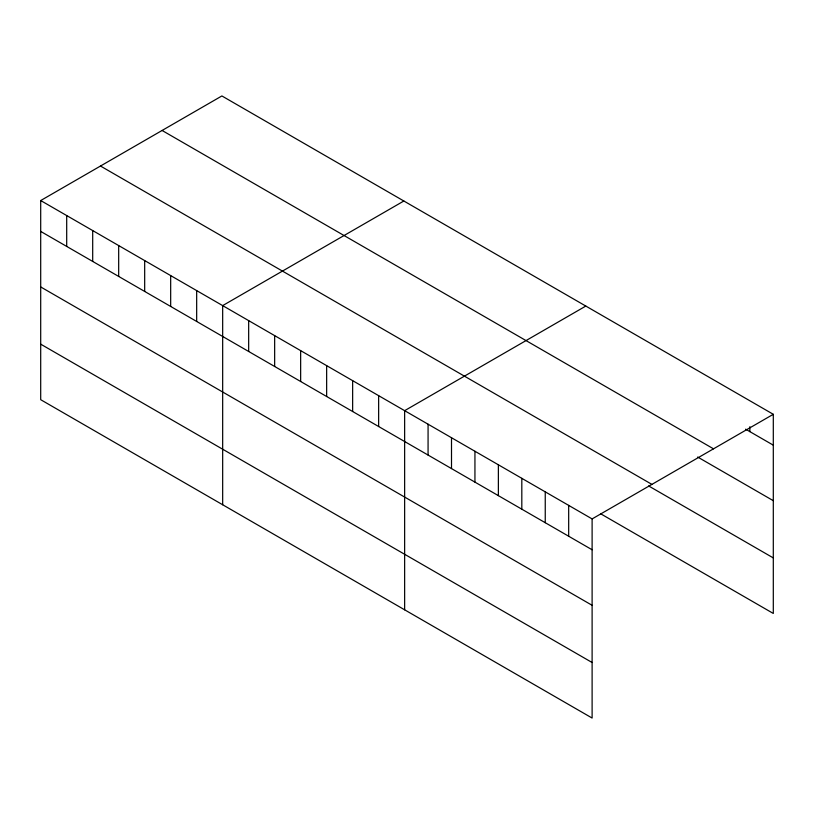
<?xml version="1.0" encoding="UTF-8"?>
<svg xmlns="http://www.w3.org/2000/svg" width="814" height="814" viewBox="0 0 814 814"><rect width="100%" height="100%" fill="white"/><g stroke="black" fill="none" stroke-linecap="round" stroke-linejoin="round"><path stroke-width="1.22" d="M40.7 200.549L592.114 518.915L592.114 718.05L40.7 399.694L40.7 200.549L221.886 95.95L773.3 414.306L773.3 613.451L600.732 513.817M403.846 201.007L222.67 305.606L222.67 504.751M585.815 306.064L404.639 410.673L404.639 609.808M592.114 518.915L773.3 414.306M745.604 429.171L773.3 445.166M162.088 130.464L713.512 448.829M697.669 457.03L773.3 500.691M100.488 166.036L651.912 484.391M648.666 485.958L773.3 557.916M40.7 231.41L592.114 549.765M40.7 286.945L592.114 605.301M40.7 344.159L592.114 662.515M749.867 426.699L749.867 431.634M568.681 505.382L568.681 536.233M545.248 491.849L545.248 522.71M521.815 478.317L521.815 509.177M498.372 464.794L498.372 495.645M474.938 451.261L474.938 482.112M451.505 437.728L451.505 468.589M428.072 424.196L428.072 455.057M378.642 395.665L378.642 426.516M352.645 380.657L352.645 411.508M326.648 365.649L326.648 396.499M300.651 350.631L300.651 381.491M274.654 335.622L274.654 366.483M248.667 320.614L248.667 351.475M196.673 290.598L196.673 321.459M170.675 275.59L170.675 306.451M144.678 260.582L144.678 291.443M118.681 245.574L118.681 276.434M92.694 230.566L92.694 261.426M66.697 215.557L66.697 246.418"/></g></svg>
